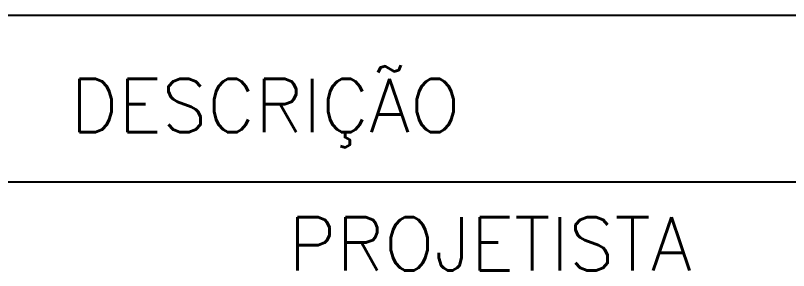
# Model space of a CAD drawing. Header units: millimetres. Extents: x -4122 to 5523, y -2094 to 2406.
# Drawn here: x 5024 to 5133, y -1370.7 to -1334.8 of the extents above; entities that cross this region are included whole.
import ezdxf

# ---------------------------------------------------------------- set-up
doc = ezdxf.new("R2010")
doc.units = ezdxf.units.MM
doc.header["$LTSCALE"] = 50
doc.layers.add('CARIMBO', color=7, linetype='Continuous')
doc.styles.add('STYLE3', font='simplex.shx')

msp = doc.modelspace()

# ---------------------------------------------------------------- linework, layer by layer
at = {"layer": 'CARIMBO', "color": 6}
for p, q in [((5475.436, -1334.799), (4625.436, -1334.799)), ((5475.436, -1334.799), (4625.436, -1334.799)), ((5475.436, -1358.299), (4625.436, -1358.299)), ((5475.436, -1358.299), (4625.436, -1358.299))]:
    msp.add_line(p, q, dxfattribs=at)

# ---------------------------------------------------------------- texts
at = {"layer": 'CARIMBO', "color": 2, "style": 'STYLE3'}
for s, p in [('DESCRIÇÃO', (5031.74, -1351.247)), ('DESCRIÇÃO', (5031.74, -1351.247)), ('PROJETISTA', (5062.475, -1370.743)), ('PROJETISTA', (5062.475, -1370.743))]:
    msp.add_text(s, height=7.5, dxfattribs=at).set_placement(p)

doc.saveas('drawing.dxf')
